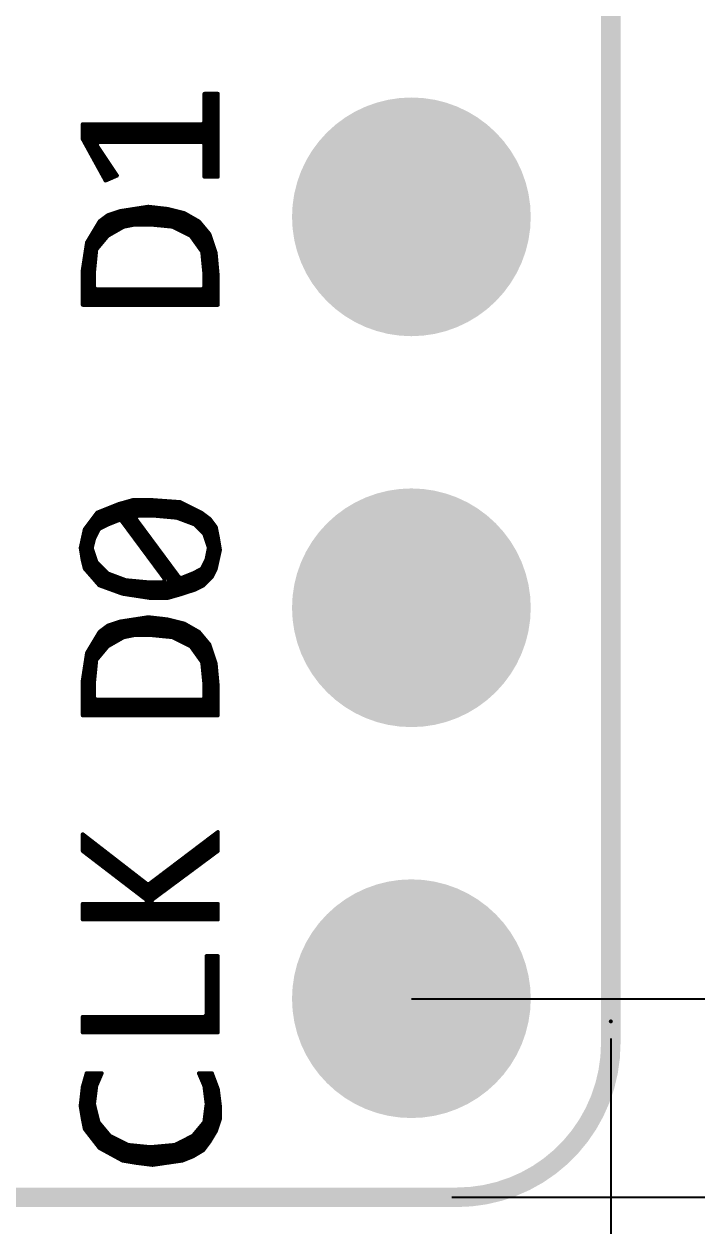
# Model space of a CAD drawing. Extents: x 491.8 to 537.2, y 395.3 to 465.5.
# Drawn here: x 524.13 to 528.5, y 399.81 to 407.62 of the extents above; entities that cross this region are included whole.
import ezdxf

# ---------------------------------------------------------------- set-up
doc = ezdxf.new("R2010")
doc.units = 0
doc.header["$MEASUREMENT"] = 0
doc.layers.get('0').update_dxf_attribs({"linetype": 'CONTINUOUS'})
doc.layers.get('Defpoints').update_dxf_attribs({"linetype": 'CONTINUOUS'})
doc.layers.add('SILKSCREENTOP_P', color=251, linetype='CONTINUOUS')
doc.styles.get("Standard").update_dxf_attribs({"font": 'arial.ttf'})
doc.dimstyles.get("Standard").update_dxf_attribs({"dimtxt": 1.5, "dimasz": 1.5, "dimexe": 0.18, "dimexo": 0, "dimgap": 0.5, "dimtad": 0, "dimtih": 1, "dimtoh": 1, "dimzin": 0, "dimdsep": 46, "dimtxsty": 'Standard', "dimcen": 0.09, "dimadec": 0, "dimazin": 0, "dimtfac": 1, "dimtofl": 0, "dimtmove": 2, "dimatfit": 3, "dimfxl": 1, "dimtolj": 1, "dimtzin": 0, "dimarcsym": 0})

# ---------------------------------------------------------------- blocks, each defined once
blk = doc.blocks.new('ROUND_1')
at = {"const_width": 0.0127}
blk.add_lwpolyline([(-0.00635, 0, 1), (0.00635, 0, 1)], format="xyb", close=True, dxfattribs=at)
blk = doc.blocks.new('ROUND_370')
at = {"const_width": 0.77546}
blk.add_lwpolyline([(-0.38773, 0, 1), (0.38773, 0, 1)], format="xyb", close=True, dxfattribs=at)
blk = doc.blocks.new('ROUND_17')
at = {"const_width": 0.0635}
blk.add_lwpolyline([(-0.03175, 0, 1), (0.03175, 0, 1)], format="xyb", close=True, dxfattribs=at)
blk = doc.blocks.new('*D54')
at = {"color": 0, "linetype": 'Continuous', "lineweight": -2}
for p, q in [((500, 401.0317), (500, 396.1496)), ((527.94, 401.0317), (527.94, 396.1496)), ((501.5, 396.3296), (510.9294, 396.3296)), ((526.44, 396.3296), (517.0106, 396.3296))]:
    blk.add_line(p, q, dxfattribs=at)
at = {"color": 0, "linetype": 'Continuous'}
for points in [[(501.5, 396.5796), (501.5, 396.0796), (500, 396.3296)], [(526.44, 396.5796), (526.44, 396.0796), (527.94, 396.3296)]]:
    blk.add_solid(points, dxfattribs=at)
at = {"layer": 'Defpoints', "color": 0, "linetype": 'Continuous'}
for p in [(500, 401.0317), (527.94, 401.0317), (527.94, 396.3296)]:
    blk.add_point(p, dxfattribs=at)
at = {"color": 0, "linetype": 'Continuous', "insert": (513.97, 396.3296), "char_height": 1.5, "attachment_point": 5}
blk.add_mtext('\\A1;27.94', dxfattribs=at)
blk = doc.blocks.new('*D55')
at = {"color": 0, "linetype": 'Continuous', "lineweight": -2}
for p, q in [((531.7622, 402.7903), (531.7622, 404.2903)), ((526.6446, 401.2903), (531.9422, 401.2903)), ((526.9083, 400), (531.9422, 400)), ((531.7622, 398.5), (531.7622, 397))]:
    blk.add_line(p, q, dxfattribs=at)
at = {"color": 0, "linetype": 'Continuous'}
for points in [[(531.5122, 402.7903), (532.0122, 402.7903), (531.7622, 401.2903)], [(531.5122, 398.5), (532.0122, 398.5), (531.7622, 400)]]:
    blk.add_solid(points, dxfattribs=at)
at = {"layer": 'Defpoints', "color": 0, "linetype": 'Continuous'}
for p in [(526.6446, 401.2903), (531.7622, 401.2903), (526.9083, 400)]:
    blk.add_point(p, dxfattribs=at)
at = {"color": 0, "linetype": 'Continuous', "insert": (535.2556, 400.6451), "char_height": 1.5, "attachment_point": 5}
blk.add_mtext('\\A1;1.29', dxfattribs=at)

msp = doc.modelspace()

# ---------------------------------------------------------------- linework, layer by layer
for points, const_width in [([(527.940016, 447.259964), (527.940016, 400.99996)], 0.127), ([(527.940016, 401.142962), (527.940778, 401.142962)], 0.0254), ([(526.940018, 399.999962), (501.000014, 399.999962)], 0.127)]:
    msp.add_lwpolyline(points, dxfattribs=dict(const_width=const_width))
at = {"const_width": 0.127}
msp.add_lwpolyline([(526.940018, 399.999962, 0.4142136), (527.940016, 400.99996)], format="xyb", dxfattribs=at)
at = {"layer": 'SILKSCREENTOP_P', "const_width": 0.0254}
for points in [[(525.387316, 407.169874), (525.299686, 407.169874)], [(525.299686, 407.169874), (525.299686, 406.984962)], [(525.3228, 406.630886), (525.3228, 407.169874)], [(525.3482, 406.630886), (525.3482, 407.169874)], [(525.3736, 406.630886), (525.3736, 407.169874)], [(525.387316, 406.630886), (525.387316, 407.169874)], [(525.286986, 406.972262), (524.509492, 406.972262)], [(524.509492, 406.972262), (524.509492, 406.875488)], [(524.51, 406.874726), (524.51, 406.972262)], [(524.5354, 406.828498), (524.5354, 406.972262)], [(524.5608, 406.78227), (524.5608, 406.972262)], [(524.5862, 406.736042), (524.5862, 406.972262)], [(524.6116, 406.856692), (524.6116, 406.972262)], [(524.637, 406.856692), (524.637, 406.972262)], [(524.6624, 406.856692), (524.6624, 406.972262)], [(524.6878, 406.856692), (524.6878, 406.972262)], [(524.7132, 406.856692), (524.7132, 406.972262)], [(524.7386, 406.856692), (524.7386, 406.972262)], [(524.764, 406.856692), (524.764, 406.972262)], [(524.7894, 406.856692), (524.7894, 406.972262)], [(524.8148, 406.856692), (524.8148, 406.972262)], [(524.8402, 406.856692), (524.8402, 406.972262)], [(524.8656, 406.856692), (524.8656, 406.972262)], [(524.891, 406.856692), (524.891, 406.972262)], [(524.9164, 406.856692), (524.9164, 406.972262)], [(524.9418, 406.856692), (524.9418, 406.972262)], [(524.9672, 406.856692), (524.9672, 406.972262)], [(524.9926, 406.856692), (524.9926, 406.972262)], [(525.018, 406.856692), (525.018, 406.972262)], [(525.0434, 406.856692), (525.0434, 406.972262)], [(525.0688, 406.856692), (525.0688, 406.972262)], [(525.0942, 406.856692), (525.0942, 406.972262)], [(525.1196, 406.856692), (525.1196, 406.972262)], [(525.145, 406.856692), (525.145, 406.972262)], [(525.1704, 406.856692), (525.1704, 406.972262)], [(525.1958, 406.856692), (525.1958, 406.972262)], [(525.2212, 406.856692), (525.2212, 406.972262)], [(525.2466, 406.856692), (525.2466, 406.972262)], [(525.272, 406.856692), (525.272, 406.972262)], [(525.299686, 406.984962), (525.286986, 406.972262)], [(525.2974, 406.851358), (525.2974, 406.977596)], [(524.509492, 406.875488), (524.657574, 406.605994)], [(524.599154, 406.83688), (524.609822, 406.856692)], [(524.609822, 406.856692), (525.286986, 406.856692)], [(525.286986, 406.856692), (525.299686, 406.843992)], [(524.731742, 406.637998), (524.599154, 406.83688)], [(524.6116, 406.689814), (524.6116, 406.818338)], [(524.637, 406.64384), (524.637, 406.780238)], [(525.299686, 406.843992), (525.299686, 406.630886)], [(524.6624, 406.608026), (524.6624, 406.742138)], [(524.6878, 406.618948), (524.6878, 406.704038)], [(524.657574, 406.605994), (524.731742, 406.637998)], [(524.7132, 406.62987), (524.7132, 406.665938)], [(525.299686, 406.630886), (525.387316, 406.630886)], [(524.75384, 406.408128), (524.672306, 406.38095)], [(524.6878, 406.255982), (524.6878, 406.38603)], [(524.7132, 406.27046), (524.7132, 406.394666)], [(524.7386, 406.284938), (524.7386, 406.403048)], [(524.934688, 406.436068), (524.75384, 406.408128)], [(524.764, 406.29967), (524.764, 406.409652)], [(524.7894, 406.30856), (524.7894, 406.413716)], [(524.8148, 406.31364), (524.8148, 406.417526)], [(524.8402, 406.31872), (524.8402, 406.421336)], [(524.8656, 406.320244), (524.8656, 406.4254)], [(524.891, 406.320244), (524.891, 406.42921)], [(524.9164, 406.320244), (524.9164, 406.433274)], [(525.059148, 406.422098), (524.934688, 406.436068)], [(524.9418, 406.320244), (524.9418, 406.435052)], [(524.9672, 406.318466), (524.9672, 406.432258)], [(524.9926, 406.315926), (524.9926, 406.429464)], [(525.018, 406.313386), (525.018, 406.42667)], [(525.0434, 406.310846), (525.0434, 406.423876)], [(525.169384, 406.394666), (525.059148, 406.422098)], [(525.0688, 406.308306), (525.0688, 406.419812)], [(525.0942, 406.305258), (525.0942, 406.413462)], [(525.1196, 406.292812), (525.1196, 406.407112)], [(525.145, 406.280112), (525.145, 406.400762)], [(525.264634, 406.340056), (525.169384, 406.394666)], [(525.1704, 406.267412), (525.1704, 406.393904)], [(524.619474, 406.341326), (524.537178, 406.20442)], [(524.6116, 406.174448), (524.6116, 406.328372)], [(524.672306, 406.38095), (524.619474, 406.341326)], [(524.637, 406.204928), (524.637, 406.354534)], [(524.6624, 406.235408), (524.6624, 406.373584)], [(524.7767, 406.30602), (524.847058, 406.320244)], [(524.847058, 406.320244), (524.849598, 406.320244)], [(524.849598, 406.320244), (524.948404, 406.320244)], [(524.948404, 406.320244), (524.949674, 406.320244)], [(524.949674, 406.320244), (525.090898, 406.306274)], [(525.1958, 406.254712), (525.1958, 406.379426)], [(525.2212, 406.232614), (525.2212, 406.364948)], [(525.2466, 406.197054), (525.2466, 406.35047)], [(525.332198, 406.25903), (525.264634, 406.340056)], [(525.272, 406.161494), (525.272, 406.33142)], [(524.5608, 405.798274), (524.5608, 406.24379)], [(524.5862, 406.0444), (524.5862, 406.285954)], [(524.599916, 406.160478), (524.670528, 406.245314)], [(524.670528, 406.245314), (524.674084, 406.248108)], [(524.674084, 406.248108), (524.77289, 406.304496)], [(524.77289, 406.304496), (524.7767, 406.30602)], [(525.090898, 406.306274), (525.095216, 406.305004)], [(525.095216, 406.305004), (525.208246, 406.248362)], [(525.208246, 406.248362), (525.212818, 406.244552)], [(525.212818, 406.244552), (525.28343, 406.145746)], [(525.2974, 406.022048), (525.2974, 406.30094)], [(525.3228, 405.798274), (525.3228, 406.27046)], [(525.373346, 406.13584), (525.332198, 406.25903)], [(524.537178, 406.20442), (524.509492, 406.024588)], [(524.5354, 405.798274), (524.5354, 406.192228)], [(524.583152, 406.01265), (524.597122, 406.15362)], [(524.597122, 406.15362), (524.599916, 406.160478)], [(525.3482, 405.798274), (525.3482, 406.211278)], [(525.28343, 406.145746), (525.285716, 406.13965)], [(525.285716, 406.13965), (525.299686, 405.998426)], [(525.387316, 405.982424), (525.373346, 406.13584)], [(525.3736, 405.798274), (525.3736, 406.1333)], [(524.509492, 406.024588), (524.509492, 405.798274)], [(524.51, 405.798274), (524.51, 406.027128)], [(524.582898, 406.01138), (524.583152, 406.01265)], [(524.582898, 405.912574), (524.582898, 406.01138)], [(525.299686, 405.998426), (525.299686, 405.997156)], [(525.299686, 405.997156), (525.299686, 405.912574)], [(525.387316, 405.798274), (525.387316, 405.982424)], [(524.595598, 405.899874), (524.582898, 405.912574)], [(524.5862, 405.798274), (524.5862, 405.904192)], [(525.286986, 405.899874), (524.595598, 405.899874)], [(524.6116, 405.798274), (524.6116, 405.899874)], [(524.637, 405.798274), (524.637, 405.899874)], [(524.6624, 405.798274), (524.6624, 405.899874)], [(524.6878, 405.798274), (524.6878, 405.899874)], [(524.7132, 405.798274), (524.7132, 405.899874)], [(524.7386, 405.798274), (524.7386, 405.899874)], [(524.764, 405.798274), (524.764, 405.899874)], [(524.7894, 405.798274), (524.7894, 405.899874)], [(524.8148, 405.798274), (524.8148, 405.899874)], [(524.8402, 405.798274), (524.8402, 405.899874)], [(524.8656, 405.798274), (524.8656, 405.899874)], [(524.891, 405.798274), (524.891, 405.899874)], [(524.9164, 405.798274), (524.9164, 405.899874)], [(524.9418, 405.798274), (524.9418, 405.899874)], [(524.9672, 405.798274), (524.9672, 405.899874)], [(524.9926, 405.798274), (524.9926, 405.899874)], [(525.018, 405.798274), (525.018, 405.899874)], [(525.0434, 405.798274), (525.0434, 405.899874)], [(525.0688, 405.798274), (525.0688, 405.899874)], [(525.0942, 405.798274), (525.0942, 405.899874)], [(525.1196, 405.798274), (525.1196, 405.899874)], [(525.145, 405.798274), (525.145, 405.899874)], [(525.1704, 405.798274), (525.1704, 405.899874)], [(525.1958, 405.798274), (525.1958, 405.899874)], [(525.2212, 405.798274), (525.2212, 405.899874)], [(525.2466, 405.798274), (525.2466, 405.899874)], [(525.272, 405.798274), (525.272, 405.899874)], [(525.299686, 405.912574), (525.286986, 405.899874)], [(525.2974, 405.798274), (525.2974, 405.905208)], [(524.509492, 405.798274), (525.387316, 405.798274)], [(524.837406, 404.531068), (524.740886, 404.503636)], [(524.7894, 404.35784), (524.7894, 404.517352)], [(524.8148, 404.32355), (524.8148, 404.524718)], [(524.947896, 404.531068), (524.837406, 404.531068)], [(524.8402, 404.28926), (524.8402, 404.531068)], [(524.8656, 404.429468), (524.8656, 404.531068)], [(524.891, 404.429468), (524.891, 404.531068)], [(524.9164, 404.429468), (524.9164, 404.531068)], [(524.9418, 404.429468), (524.9418, 404.531068)], [(525.14246, 404.517098), (524.947896, 404.531068)], [(524.9672, 404.429214), (524.9672, 404.529798)], [(524.9926, 404.426674), (524.9926, 404.527766)], [(525.018, 404.424388), (525.018, 404.525988)], [(525.0434, 404.422102), (525.0434, 404.52421)], [(525.0688, 404.419816), (525.0688, 404.522432)], [(525.0942, 404.41753), (525.0942, 404.520654)], [(525.1196, 404.415244), (525.1196, 404.518876)], [(525.280382, 404.448264), (525.14246, 404.517098)], [(525.145, 404.4061), (525.145, 404.516082)], [(524.603726, 404.448518), (524.5227, 404.340822)], [(524.740886, 404.503636), (524.603726, 404.448518)], [(524.6116, 404.335996), (524.6116, 404.45182)], [(524.637, 404.35276), (524.637, 404.46198)], [(524.6624, 404.36546), (524.6624, 404.47214)], [(524.6878, 404.37689), (524.6878, 404.4823)], [(524.7132, 404.38705), (524.7132, 404.49246)], [(524.7386, 404.39721), (524.7386, 404.50262)], [(524.764, 404.39213), (524.764, 404.51024)], [(525.1704, 404.396448), (525.1704, 404.503382)], [(525.1958, 404.38705), (525.1958, 404.490682)], [(525.2212, 404.377398), (525.2212, 404.477982)], [(525.2466, 404.362412), (525.2466, 404.465282)], [(525.272, 404.337012), (525.272, 404.452582)], [(525.334484, 404.407624), (525.280382, 404.448264)], [(525.2974, 404.311358), (525.2974, 404.435564)], [(524.5354, 404.06955), (524.5354, 404.357586)], [(524.5608, 404.040594), (524.5608, 404.391368)], [(524.5862, 404.285196), (524.5862, 404.425404)], [(524.618204, 404.343362), (524.674592, 404.37181)], [(524.674592, 404.37181), (524.675608, 404.372064)], [(524.675608, 404.372064), (524.74622, 404.400258)], [(524.74622, 404.400258), (524.761206, 404.396194)], [(524.761206, 404.396194), (525.0434, 404.015194)], [(524.853662, 404.409148), (524.863822, 404.429468)], [(525.135856, 404.028148), (524.853662, 404.409148)], [(524.863822, 404.429468), (524.962628, 404.429468)], [(524.8656, 404.25497), (524.8656, 404.392892)], [(524.891, 404.22068), (524.891, 404.358602)], [(524.962628, 404.429468), (524.963644, 404.429468)], [(524.963644, 404.429468), (525.118838, 404.415244)], [(525.118838, 404.415244), (525.12214, 404.414482)], [(525.12214, 404.414482), (525.23517, 404.372318)], [(525.23517, 404.372318), (525.239742, 404.36927)], [(525.239742, 404.36927), (525.29613, 404.312882)], [(525.3228, 404.236936), (525.3228, 404.416514)], [(525.374108, 404.355046), (525.334484, 404.407624)], [(525.3482, 404.031196), (525.3482, 404.389336)], [(525.3736, 404.081996), (525.3736, 404.355554)], [(525.38757, 404.287482), (525.374108, 404.355046)], [(524.5227, 404.340822), (524.495776, 404.218902)], [(524.51, 404.134574), (524.51, 404.283164)], [(524.569182, 404.222204), (524.583406, 404.278846)], [(524.583406, 404.278846), (524.584422, 404.281386)], [(524.584422, 404.281386), (524.612616, 404.337774)], [(524.612616, 404.337774), (524.618204, 404.343362)], [(524.9164, 404.18639), (524.9164, 404.324312)], [(524.9418, 404.1521), (524.9418, 404.290022)], [(525.29613, 404.312882), (525.299178, 404.307802)], [(525.299178, 404.307802), (525.327372, 404.22322)], [(525.401286, 404.20544), (525.38757, 404.287482)], [(524.495776, 404.218902), (524.509238, 404.137114)], [(524.569436, 404.215092), (524.569182, 404.222204)], [(524.59763, 404.13051), (524.569436, 404.215092)], [(524.9672, 404.11781), (524.9672, 404.255732)], [(524.9926, 404.08352), (524.9926, 404.221442)], [(525.32788, 404.216616), (525.313656, 404.146258)], [(525.327372, 404.22322), (525.32788, 404.216616)], [(525.373854, 404.082504), (525.401286, 404.20544)], [(525.399, 404.195534), (525.399, 404.218648)], [(524.509238, 404.137114), (524.5227, 404.084282)], [(524.5862, 404.011384), (524.5862, 404.165054)], [(524.600678, 404.125684), (524.59763, 404.13051)], [(524.67129, 404.055072), (524.600678, 404.125684)], [(525.018, 404.04923), (525.018, 404.187152)], [(525.0434, 404.01494), (525.0434, 404.152862)], [(525.31264, 404.142956), (525.284446, 404.086568)], [(525.313656, 404.146258), (525.31264, 404.142956)], [(525.3228, 404.00478), (525.3228, 404.191724)], [(524.5227, 404.084282), (524.617188, 403.976078)], [(524.6116, 403.982428), (524.6116, 404.114762)], [(524.637, 403.968712), (524.637, 404.089362)], [(524.6624, 403.959568), (524.6624, 404.063962)], [(524.675862, 404.052024), (524.67129, 404.055072)], [(524.788638, 404.00986), (524.675862, 404.052024)], [(524.6878, 403.950424), (524.6878, 404.047706)], [(525.0688, 403.895814), (525.0688, 404.118572)], [(525.0942, 403.90318), (525.0942, 404.084282)], [(525.1196, 403.910292), (525.1196, 404.049992)], [(525.2212, 404.052278), (525.150842, 404.024084)], [(525.1958, 403.934168), (525.1958, 404.042118)], [(525.222216, 404.052532), (525.2212, 404.052278)], [(525.2212, 403.94255), (525.2212, 404.052278)], [(525.278604, 404.08098), (525.222216, 404.052532)], [(525.2466, 403.952202), (525.2466, 404.064724)], [(525.272, 403.964902), (525.272, 404.077424)], [(525.284446, 404.086568), (525.278604, 404.08098)], [(525.2974, 403.97938), (525.2974, 404.11273)], [(525.347184, 404.029164), (525.373854, 404.082504)], [(524.617188, 403.976078), (524.768064, 403.921214)], [(524.7132, 403.941026), (524.7132, 404.038054)], [(524.7386, 403.931882), (524.7386, 404.028656)], [(524.764, 403.922738), (524.764, 404.019004)], [(524.792194, 404.009098), (524.788638, 404.00986)], [(524.7894, 403.917912), (524.7894, 404.009606)], [(524.947388, 403.994874), (524.792194, 404.009098)], [(524.8148, 403.913848), (524.8148, 404.007066)], [(524.8402, 403.910038), (524.8402, 404.004526)], [(524.8656, 403.906228), (524.8656, 404.00224)], [(524.891, 403.902164), (524.891, 403.999954)], [(524.9164, 403.898354), (524.9164, 403.997668)], [(524.9418, 403.894544), (524.9418, 403.995382)], [(524.948404, 403.994874), (524.947388, 403.994874)], [(525.032986, 403.994874), (524.948404, 403.994874)], [(524.9672, 403.893274), (524.9672, 403.994874)], [(524.9926, 403.893274), (524.9926, 403.994874)], [(525.018, 403.893274), (525.018, 403.994874)], [(525.0434, 404.015194), (525.032986, 403.994874)], [(525.0434, 403.893274), (525.0434, 404.000208)], [(525.150842, 404.024084), (525.135856, 404.028148)], [(525.145, 403.917658), (525.145, 404.023068)], [(525.1704, 403.925532), (525.1704, 404.031958)], [(525.239996, 403.948646), (525.29359, 403.97557)], [(525.29359, 403.97557), (525.347184, 404.029164)], [(524.768064, 403.921214), (524.94942, 403.893274)], [(524.94942, 403.893274), (525.059656, 403.893274)], [(525.059656, 403.893274), (525.15643, 403.92096)], [(525.15643, 403.92096), (525.239996, 403.948646)], [(524.75384, 403.741128), (524.672306, 403.71395)], [(524.7386, 403.617938), (524.7386, 403.736048)], [(524.934688, 403.769068), (524.75384, 403.741128)], [(524.764, 403.63267), (524.764, 403.742652)], [(524.7894, 403.64156), (524.7894, 403.746716)], [(524.8148, 403.64664), (524.8148, 403.750526)], [(524.8402, 403.65172), (524.8402, 403.754336)], [(524.8656, 403.653244), (524.8656, 403.7584)], [(524.891, 403.653244), (524.891, 403.76221)], [(524.9164, 403.653244), (524.9164, 403.766274)], [(525.059148, 403.755098), (524.934688, 403.769068)], [(524.9418, 403.653244), (524.9418, 403.768052)], [(524.9672, 403.651466), (524.9672, 403.765258)], [(524.9926, 403.648926), (524.9926, 403.762464)], [(525.018, 403.646386), (525.018, 403.75967)], [(525.0434, 403.643846), (525.0434, 403.756876)], [(525.169384, 403.727666), (525.059148, 403.755098)], [(525.0688, 403.641306), (525.0688, 403.752812)], [(525.0942, 403.638258), (525.0942, 403.746462)], [(525.1196, 403.625812), (525.1196, 403.740112)], [(525.145, 403.613112), (525.145, 403.733762)], [(524.619474, 403.674326), (524.537178, 403.53742)], [(524.6116, 403.507448), (524.6116, 403.661372)], [(524.672306, 403.71395), (524.619474, 403.674326)], [(524.637, 403.537928), (524.637, 403.687534)], [(524.6624, 403.568408), (524.6624, 403.706584)], [(524.6878, 403.588982), (524.6878, 403.71903)], [(524.7132, 403.60346), (524.7132, 403.727666)], [(524.7767, 403.63902), (524.847058, 403.653244)], [(524.847058, 403.653244), (524.849598, 403.653244)], [(524.849598, 403.653244), (524.948404, 403.653244)], [(524.948404, 403.653244), (524.949674, 403.653244)], [(524.949674, 403.653244), (525.090898, 403.639274)], [(525.264634, 403.673056), (525.169384, 403.727666)], [(525.1704, 403.600412), (525.1704, 403.726904)], [(525.1958, 403.587712), (525.1958, 403.712426)], [(525.2212, 403.565614), (525.2212, 403.697948)], [(525.2466, 403.530054), (525.2466, 403.68347)], [(525.332198, 403.59203), (525.264634, 403.673056)], [(525.272, 403.494494), (525.272, 403.66442)], [(524.5608, 403.131274), (524.5608, 403.57679)], [(524.5862, 403.3774), (524.5862, 403.618954)], [(524.599916, 403.493478), (524.670528, 403.578314)], [(524.670528, 403.578314), (524.674084, 403.581108)], [(524.674084, 403.581108), (524.77289, 403.637496)], [(524.77289, 403.637496), (524.7767, 403.63902)], [(525.090898, 403.639274), (525.095216, 403.638004)], [(525.095216, 403.638004), (525.208246, 403.581362)], [(525.208246, 403.581362), (525.212818, 403.577552)], [(525.212818, 403.577552), (525.28343, 403.478746)], [(525.2974, 403.355048), (525.2974, 403.63394)], [(525.3228, 403.131274), (525.3228, 403.60346)], [(525.373346, 403.46884), (525.332198, 403.59203)], [(524.537178, 403.53742), (524.509492, 403.357588)], [(524.5354, 403.131274), (524.5354, 403.525228)], [(525.3482, 403.131274), (525.3482, 403.544278)], [(524.583152, 403.34565), (524.597122, 403.48662)], [(524.597122, 403.48662), (524.599916, 403.493478)], [(525.28343, 403.478746), (525.285716, 403.47265)], [(525.285716, 403.47265), (525.299686, 403.331426)], [(525.387316, 403.315424), (525.373346, 403.46884)], [(525.3736, 403.131274), (525.3736, 403.4663)], [(524.509492, 403.357588), (524.509492, 403.131274)], [(524.51, 403.131274), (524.51, 403.360128)], [(524.582898, 403.34438), (524.583152, 403.34565)], [(524.582898, 403.245574), (524.582898, 403.34438)], [(525.299686, 403.331426), (525.299686, 403.330156)], [(525.299686, 403.330156), (525.299686, 403.245574)], [(525.387316, 403.131274), (525.387316, 403.315424)], [(524.595598, 403.232874), (524.582898, 403.245574)], [(524.5862, 403.131274), (524.5862, 403.237192)], [(525.286986, 403.232874), (524.595598, 403.232874)], [(524.6116, 403.131274), (524.6116, 403.232874)], [(524.637, 403.131274), (524.637, 403.232874)], [(524.6624, 403.131274), (524.6624, 403.232874)], [(524.6878, 403.131274), (524.6878, 403.232874)], [(524.7132, 403.131274), (524.7132, 403.232874)], [(524.7386, 403.131274), (524.7386, 403.232874)], [(524.764, 403.131274), (524.764, 403.232874)], [(524.7894, 403.131274), (524.7894, 403.232874)], [(524.8148, 403.131274), (524.8148, 403.232874)], [(524.8402, 403.131274), (524.8402, 403.232874)], [(524.8656, 403.131274), (524.8656, 403.232874)], [(524.891, 403.131274), (524.891, 403.232874)], [(524.9164, 403.131274), (524.9164, 403.232874)], [(524.9418, 403.131274), (524.9418, 403.232874)], [(524.9672, 403.131274), (524.9672, 403.232874)], [(524.9926, 403.131274), (524.9926, 403.232874)], [(525.018, 403.131274), (525.018, 403.232874)], [(525.0434, 403.131274), (525.0434, 403.232874)], [(525.0688, 403.131274), (525.0688, 403.232874)], [(525.0942, 403.131274), (525.0942, 403.232874)], [(525.1196, 403.131274), (525.1196, 403.232874)], [(525.145, 403.131274), (525.145, 403.232874)], [(525.1704, 403.131274), (525.1704, 403.232874)], [(525.1958, 403.131274), (525.1958, 403.232874)], [(525.2212, 403.131274), (525.2212, 403.232874)], [(525.2466, 403.131274), (525.2466, 403.232874)], [(525.272, 403.131274), (525.272, 403.232874)], [(525.299686, 403.245574), (525.286986, 403.232874)], [(525.2974, 403.131274), (525.2974, 403.238208)], [(524.509492, 403.131274), (525.387316, 403.131274)], [(524.92656, 402.036026), (524.509492, 402.35886)], [(524.509492, 402.35886), (524.509492, 402.249894)], [(524.51, 402.24964), (524.51, 402.358606)], [(524.5354, 402.230082), (524.5354, 402.338794)], [(525.387316, 402.373338), (524.942054, 402.036026)], [(525.3228, 402.202142), (525.3228, 402.32457)], [(525.3482, 402.220938), (525.3482, 402.34362)], [(525.3736, 402.239988), (525.3736, 402.362924)], [(525.387316, 402.250148), (525.387316, 402.373338)], [(524.509492, 402.249894), (524.92783, 401.929092)], [(524.5608, 402.210778), (524.5608, 402.319236)], [(524.5862, 402.19122), (524.5862, 402.299678)], [(524.6116, 402.171662), (524.6116, 402.279866)], [(524.637, 402.152358), (524.637, 402.260308)], [(524.955008, 401.929346), (525.387316, 402.250148)], [(525.2212, 402.126704), (525.2212, 402.247608)], [(525.2466, 402.145754), (525.2466, 402.266658)], [(525.272, 402.16455), (525.272, 402.285962)], [(525.2974, 402.183346), (525.2974, 402.305266)], [(524.6624, 402.1328), (524.6624, 402.240496)], [(524.6878, 402.113242), (524.6878, 402.220938)], [(524.7132, 402.093938), (524.7132, 402.201126)], [(524.7386, 402.07438), (524.7386, 402.181568)], [(525.1196, 402.05152), (525.1196, 402.170646)], [(525.145, 402.070316), (525.145, 402.189696)], [(525.1704, 402.089112), (525.1704, 402.209)], [(525.1958, 402.107908), (525.1958, 402.228304)], [(524.764, 402.054822), (524.764, 402.16201)], [(524.7894, 402.035518), (524.7894, 402.142198)], [(524.8148, 402.01596), (524.8148, 402.12264)], [(524.8402, 401.996402), (524.8402, 402.102828)], [(525.018, 401.976082), (525.018, 402.093684)], [(525.0434, 401.994878), (525.0434, 402.112734)], [(525.0688, 402.013674), (525.0688, 402.132038)], [(525.0942, 402.03247), (525.0942, 402.151342)], [(524.8656, 401.977098), (524.8656, 402.08327)], [(524.891, 401.95754), (524.891, 402.063712)], [(524.9164, 401.937982), (524.9164, 402.0439)], [(524.942054, 402.036026), (524.92656, 402.036026)], [(524.9418, 401.804886), (524.9418, 402.035772)], [(524.9672, 401.93849), (524.9672, 402.055076)], [(524.9926, 401.957286), (524.9926, 402.07438)], [(524.92021, 401.906486), (524.509492, 401.906486)], [(524.509492, 401.906486), (524.509492, 401.804886)], [(524.51, 401.804886), (524.51, 401.906486)], [(524.5354, 401.804886), (524.5354, 401.906486)], [(524.5608, 401.804886), (524.5608, 401.906486)], [(524.5862, 401.804886), (524.5862, 401.906486)], [(524.6116, 401.804886), (524.6116, 401.906486)], [(524.637, 401.804886), (524.637, 401.906486)], [(524.6624, 401.804886), (524.6624, 401.906486)], [(524.6878, 401.804886), (524.6878, 401.906486)], [(524.7132, 401.804886), (524.7132, 401.906486)], [(524.7386, 401.804886), (524.7386, 401.906486)], [(524.764, 401.804886), (524.764, 401.906486)], [(524.7894, 401.804886), (524.7894, 401.906486)], [(524.8148, 401.804886), (524.8148, 401.906486)], [(524.8402, 401.804886), (524.8402, 401.906486)], [(524.8656, 401.804886), (524.8656, 401.906486)], [(524.891, 401.804886), (524.891, 401.906486)], [(524.9164, 401.804886), (524.9164, 401.906486)], [(524.92783, 401.929092), (524.92021, 401.906486)], [(524.962628, 401.906486), (524.955008, 401.929346)], [(525.387316, 401.906486), (524.962628, 401.906486)], [(524.9672, 401.804886), (524.9672, 401.906486)], [(524.9926, 401.804886), (524.9926, 401.906486)], [(525.018, 401.804886), (525.018, 401.906486)], [(525.0434, 401.804886), (525.0434, 401.906486)], [(525.0688, 401.804886), (525.0688, 401.906486)], [(525.0942, 401.804886), (525.0942, 401.906486)], [(525.1196, 401.804886), (525.1196, 401.906486)], [(525.145, 401.804886), (525.145, 401.906486)], [(525.1704, 401.804886), (525.1704, 401.906486)], [(525.1958, 401.804886), (525.1958, 401.906486)], [(525.2212, 401.804886), (525.2212, 401.906486)], [(525.2466, 401.804886), (525.2466, 401.906486)], [(525.272, 401.804886), (525.272, 401.906486)], [(525.2974, 401.804886), (525.2974, 401.906486)], [(525.3228, 401.804886), (525.3228, 401.906486)], [(525.3482, 401.804886), (525.3482, 401.906486)], [(525.3736, 401.804886), (525.3736, 401.906486)], [(525.387316, 401.804886), (525.387316, 401.906486)], [(524.509492, 401.804886), (525.387316, 401.804886)], [(525.387316, 401.56765), (525.31391, 401.56765)], [(525.31391, 401.56765), (525.31391, 401.18538)], [(525.3228, 401.07108), (525.3228, 401.56765)], [(525.3482, 401.07108), (525.3482, 401.56765)], [(525.3736, 401.07108), (525.3736, 401.56765)], [(525.387316, 401.07108), (525.387316, 401.56765)], [(525.30121, 401.17268), (524.509492, 401.17268)], [(524.509492, 401.17268), (524.509492, 401.07108)], [(524.51, 401.07108), (524.51, 401.17268)], [(524.5354, 401.07108), (524.5354, 401.17268)], [(524.5608, 401.07108), (524.5608, 401.17268)], [(524.5862, 401.07108), (524.5862, 401.17268)], [(524.6116, 401.07108), (524.6116, 401.17268)], [(524.637, 401.07108), (524.637, 401.17268)], [(524.6624, 401.07108), (524.6624, 401.17268)], [(524.6878, 401.07108), (524.6878, 401.17268)], [(524.7132, 401.07108), (524.7132, 401.17268)], [(524.7386, 401.07108), (524.7386, 401.17268)], [(524.764, 401.07108), (524.764, 401.17268)], [(524.7894, 401.07108), (524.7894, 401.17268)], [(524.8148, 401.07108), (524.8148, 401.17268)], [(524.8402, 401.07108), (524.8402, 401.17268)], [(524.8656, 401.07108), (524.8656, 401.17268)], [(524.891, 401.07108), (524.891, 401.17268)], [(524.9164, 401.07108), (524.9164, 401.17268)], [(524.9418, 401.07108), (524.9418, 401.17268)], [(524.9672, 401.07108), (524.9672, 401.17268)], [(524.9926, 401.07108), (524.9926, 401.17268)], [(525.018, 401.07108), (525.018, 401.17268)], [(525.0434, 401.07108), (525.0434, 401.17268)], [(525.0688, 401.07108), (525.0688, 401.17268)], [(525.0942, 401.07108), (525.0942, 401.17268)], [(525.1196, 401.07108), (525.1196, 401.17268)], [(525.145, 401.07108), (525.145, 401.17268)], [(525.1704, 401.07108), (525.1704, 401.17268)], [(525.1958, 401.07108), (525.1958, 401.17268)], [(525.2212, 401.07108), (525.2212, 401.17268)], [(525.2466, 401.07108), (525.2466, 401.17268)], [(525.272, 401.07108), (525.272, 401.17268)], [(525.2974, 401.07108), (525.2974, 401.17268)], [(525.31391, 401.18538), (525.30121, 401.17268)], [(524.509492, 401.07108), (525.387316, 401.07108)], [(524.534638, 400.80565), (524.509492, 400.717258)], [(524.632936, 400.80565), (524.534638, 400.80565)], [(524.5354, 400.426682), (524.5354, 400.80565)], [(524.5608, 400.39417), (524.5608, 400.80565)], [(524.5862, 400.633438), (524.5862, 400.80565)], [(524.598138, 400.724624), (524.632936, 400.80565)], [(524.6116, 400.75612), (524.6116, 400.80565)], [(525.348962, 400.80565), (525.264126, 400.80565)], [(525.264126, 400.80565), (525.29867, 400.724624)], [(525.272, 400.787108), (525.272, 400.80565)], [(525.2974, 400.727926), (525.2974, 400.80565)], [(525.3228, 400.346164), (525.3228, 400.80565)], [(525.3482, 400.38528), (525.3482, 400.80565)], [(525.38757, 400.702526), (525.348962, 400.80565)], [(524.509492, 400.717258), (524.495522, 400.593052)], [(524.51, 400.5072), (524.51, 400.71929)], [(524.583152, 400.608292), (524.597122, 400.721322)], [(524.597122, 400.721322), (524.598138, 400.724624)], [(525.29867, 400.724624), (525.299686, 400.721322)], [(525.299686, 400.721322), (525.31391, 400.608292)], [(525.3736, 400.427444), (525.3736, 400.739864)], [(525.401286, 400.591782), (525.38757, 400.702526)], [(524.582898, 400.606768), (524.583152, 400.608292)], [(524.583406, 400.60372), (524.582898, 400.606768)], [(525.31391, 400.608292), (525.31391, 400.605244)], [(525.399, 400.502882), (525.399, 400.611086)], [(524.495522, 400.593052), (524.509492, 400.510248)], [(524.6116, 400.49069), (524.583406, 400.60372)], [(524.5862, 400.361404), (524.5862, 400.59229)], [(525.31391, 400.605244), (525.299686, 400.492214)], [(525.401286, 400.509994), (525.401286, 400.591782)], [(524.509492, 400.510248), (524.522954, 400.442938)], [(524.61414, 400.485864), (524.6116, 400.49069)], [(524.6116, 400.328892), (524.6116, 400.49069)], [(524.684752, 400.401028), (524.61414, 400.485864)], [(524.637, 400.310096), (524.637, 400.458432)], [(525.296892, 400.485864), (525.22628, 400.401028)], [(525.272, 400.293586), (525.272, 400.455892)], [(525.299686, 400.492214), (525.296892, 400.485864)], [(525.2974, 400.312382), (525.2974, 400.486372)], [(525.374362, 400.428714), (525.401286, 400.509994)], [(524.522954, 400.442938), (524.618204, 400.320256)], [(524.6624, 400.296126), (524.6624, 400.427952)], [(524.688816, 400.39798), (524.684752, 400.401028)], [(524.6878, 400.28241), (524.6878, 400.398488)], [(524.801592, 400.341338), (524.688816, 400.39798)], [(524.7132, 400.26844), (524.7132, 400.385534)], [(524.7386, 400.254724), (524.7386, 400.372834)], [(525.222216, 400.39798), (525.10944, 400.341338)], [(525.1704, 400.243548), (525.1704, 400.372072)], [(525.1958, 400.253708), (525.1958, 400.384772)], [(525.2212, 400.263868), (525.2212, 400.397472)], [(525.22628, 400.401028), (525.222216, 400.39798)], [(525.2466, 400.278346), (525.2466, 400.425412)], [(525.33296, 400.35988), (525.374362, 400.428714)], [(524.618204, 400.320256), (524.76908, 400.23796)], [(524.764, 400.240754), (524.764, 400.360134)], [(524.7894, 400.234658), (524.7894, 400.347434)], [(524.806164, 400.340068), (524.801592, 400.341338)], [(524.947134, 400.326098), (524.806164, 400.340068)], [(524.8148, 400.23034), (524.8148, 400.339306)], [(524.8402, 400.226022), (524.8402, 400.336766)], [(524.8656, 400.222466), (524.8656, 400.334226)], [(524.891, 400.219418), (524.891, 400.331686)], [(524.9164, 400.216116), (524.9164, 400.329146)], [(524.9418, 400.213068), (524.9418, 400.326606)], [(524.949674, 400.326098), (524.947134, 400.326098)], [(525.104868, 400.340068), (524.949674, 400.326098)], [(524.9672, 400.211036), (524.9672, 400.327622)], [(524.9926, 400.214592), (524.9926, 400.329908)], [(525.018, 400.218402), (525.018, 400.332194)], [(525.0434, 400.221958), (525.0434, 400.33448)], [(525.0688, 400.225514), (525.0688, 400.336766)], [(525.0942, 400.22907), (525.0942, 400.339052)], [(525.10944, 400.341338), (525.104868, 400.340068)], [(525.1196, 400.23288), (525.1196, 400.346672)], [(525.145, 400.236436), (525.145, 400.359372)], [(525.22501, 400.265392), (525.292574, 400.306032)], [(525.292574, 400.306032), (525.33296, 400.35988)], [(524.76908, 400.23796), (524.851376, 400.224244)], [(524.851376, 400.224244), (524.962374, 400.210274)], [(524.962374, 400.210274), (525.156684, 400.238214)], [(525.156684, 400.238214), (525.22501, 400.265392)]]:
    msp.add_lwpolyline(points, dxfattribs=at)

# ---------------------------------------------------------------- block references
for name, p in [('ROUND_370', (526.644616, 406.370282)), ('ROUND_370', (526.644616, 403.830282)), ('ROUND_370', (526.644616, 401.290282)), ('ROUND_1', (527.940016, 401.142962)), ('ROUND_1', (527.940778, 401.142962)), ('ROUND_17', (527.940016, 400.99996)), ('ROUND_17', (527.940016, 400.99996)), ('ROUND_17', (526.940018, 399.999962)), ('ROUND_17', (526.940018, 399.999962))]:
    msp.add_blockref(name, p)
at = {"layer": 'SILKSCREENTOP_P'}
for p in [(525.299686, 407.169874), (525.3228, 407.169874), (525.3482, 407.169874), (525.3736, 407.169874), (525.387316, 407.169874), (525.387316, 407.169874), (524.509492, 406.972262), (524.51, 406.972262), (524.5354, 406.972262), (524.5608, 406.972262), (524.5862, 406.972262), (524.6116, 406.972262), (524.637, 406.972262), (524.6624, 406.972262), (524.6878, 406.972262), (524.7132, 406.972262), (524.7386, 406.972262), (524.764, 406.972262), (524.7894, 406.972262), (524.8148, 406.972262), (524.8402, 406.972262), (524.8656, 406.972262), (524.891, 406.972262), (524.9164, 406.972262), (524.9418, 406.972262), (524.9672, 406.972262), (524.9926, 406.972262), (525.018, 406.972262), (525.0434, 406.972262), (525.0688, 406.972262), (525.0942, 406.972262), (525.1196, 406.972262), (525.145, 406.972262), (525.1704, 406.972262), (525.1958, 406.972262), (525.2212, 406.972262), (525.2466, 406.972262), (525.272, 406.972262), (525.286986, 406.972262), (525.2974, 406.977596), (525.299686, 406.984962), (524.509492, 406.875488), (524.51, 406.874726), (524.609822, 406.856692), (524.6116, 406.856692), (524.637, 406.856692), (524.6624, 406.856692), (524.6878, 406.856692), (524.7132, 406.856692), (524.7386, 406.856692), (524.764, 406.856692), (524.7894, 406.856692), (524.8148, 406.856692), (524.8402, 406.856692), (524.8656, 406.856692), (524.891, 406.856692), (524.9164, 406.856692), (524.9418, 406.856692), (524.9672, 406.856692), (524.9926, 406.856692), (525.018, 406.856692), (525.0434, 406.856692), (525.0688, 406.856692), (525.0942, 406.856692), (525.1196, 406.856692), (525.145, 406.856692), (525.1704, 406.856692), (525.1958, 406.856692), (525.2212, 406.856692), (525.2466, 406.856692), (525.272, 406.856692), (525.286986, 406.856692), (524.5354, 406.828498), (524.5608, 406.78227), (524.599154, 406.83688), (524.6116, 406.818338), (524.637, 406.780238), (525.2974, 406.851358), (525.299686, 406.843992), (524.5862, 406.736042), (524.6624, 406.742138), (524.6878, 406.704038), (524.6116, 406.689814), (524.637, 406.64384), (524.6878, 406.618948), (524.7132, 406.665938), (524.7132, 406.62987), (524.731742, 406.637998), (525.299686, 406.630886), (525.3228, 406.630886), (525.3482, 406.630886), (525.3736, 406.630886), (525.387316, 406.630886), (524.657574, 406.605994), (524.6624, 406.608026), (524.6878, 406.38603), (524.7132, 406.394666), (524.7386, 406.403048), (524.75384, 406.408128), (524.764, 406.409652), (524.7894, 406.413716), (524.8148, 406.417526), (524.8402, 406.421336), (524.8656, 406.4254), (524.891, 406.42921), (524.9164, 406.433274), (524.934688, 406.436068), (524.9418, 406.435052), (524.9672, 406.432258), (524.9926, 406.429464), (525.018, 406.42667), (525.0434, 406.423876), (525.059148, 406.422098), (525.0688, 406.419812), (525.0942, 406.413462), (525.1196, 406.407112), (525.145, 406.400762), (525.169384, 406.394666), (525.1704, 406.393904), (524.6116, 406.328372), (524.619474, 406.341326), (524.637, 406.354534), (524.6624, 406.373584), (524.672306, 406.38095), (524.7894, 406.30856), (524.8148, 406.31364), (524.8402, 406.31872), (524.847058, 406.320244), (524.849598, 406.320244), (524.8656, 406.320244), (524.891, 406.320244), (524.9164, 406.320244), (524.9418, 406.320244), (524.948404, 406.320244), (524.949674, 406.320244), (524.9672, 406.318466), (524.9926, 406.315926), (525.018, 406.313386), (525.0434, 406.310846), (525.0688, 406.308306), (525.1958, 406.379426), (525.2212, 406.364948), (525.2466, 406.35047), (525.264634, 406.340056), (525.272, 406.33142), (524.5608, 406.24379), (524.5862, 406.285954), (524.6624, 406.235408), (524.670528, 406.245314), (524.674084, 406.248108), (524.6878, 406.255982), (524.7132, 406.27046), (524.7386, 406.284938), (524.764, 406.29967), (524.77289, 406.304496), (524.7767, 406.30602), (525.090898, 406.306274), (525.0942, 406.305258), (525.095216, 406.305004), (525.1196, 406.292812), (525.145, 406.280112), (525.1704, 406.267412), (525.1958, 406.254712), (525.208246, 406.248362), (525.212818, 406.244552), (525.2212, 406.232614), (525.2974, 406.30094), (525.3228, 406.27046), (525.332198, 406.25903), (524.5354, 406.192228), (524.537178, 406.20442), (524.597122, 406.15362), (524.599916, 406.160478), (524.6116, 406.174448), (524.637, 406.204928), (525.2466, 406.197054), (525.272, 406.161494), (525.3482, 406.211278), (525.28343, 406.145746), (525.285716, 406.13965), (525.373346, 406.13584), (525.3736, 406.1333), (524.509492, 406.024588), (524.51, 406.027128), (524.582898, 406.01138), (524.583152, 406.01265), (524.5862, 406.0444), (525.2974, 406.022048), (525.299686, 405.998426), (525.299686, 405.997156), (525.299686, 405.997156), (525.387316, 405.982424), (525.387316, 405.982424), (524.582898, 405.912574), (524.5862, 405.904192), (524.595598, 405.899874), (524.6116, 405.899874), (524.637, 405.899874), (524.6624, 405.899874), (524.6878, 405.899874), (524.7132, 405.899874), (524.7386, 405.899874), (524.764, 405.899874), (524.7894, 405.899874), (524.8148, 405.899874), (524.8402, 405.899874), (524.8656, 405.899874), (524.891, 405.899874), (524.9164, 405.899874), (524.9418, 405.899874), (524.9672, 405.899874), (524.9926, 405.899874), (525.018, 405.899874), (525.0434, 405.899874), (525.0688, 405.899874), (525.0942, 405.899874), (525.1196, 405.899874), (525.145, 405.899874), (525.1704, 405.899874), (525.1958, 405.899874), (525.2212, 405.899874), (525.2466, 405.899874), (525.272, 405.899874), (525.286986, 405.899874), (525.2974, 405.905208), (525.299686, 405.912574), (524.509492, 405.798274), (524.51, 405.798274), (524.5354, 405.798274), (524.5608, 405.798274), (524.5862, 405.798274), (524.6116, 405.798274), (524.637, 405.798274), (524.6624, 405.798274), (524.6878, 405.798274), (524.7132, 405.798274), (524.7386, 405.798274), (524.764, 405.798274), (524.7894, 405.798274), (524.8148, 405.798274), (524.8402, 405.798274), (524.8656, 405.798274), (524.891, 405.798274), (524.9164, 405.798274), (524.9418, 405.798274), (524.9672, 405.798274), (524.9926, 405.798274), (525.018, 405.798274), (525.0434, 405.798274), (525.0688, 405.798274), (525.0942, 405.798274), (525.1196, 405.798274), (525.145, 405.798274), (525.1704, 405.798274), (525.1958, 405.798274), (525.2212, 405.798274), (525.2466, 405.798274), (525.272, 405.798274), (525.2974, 405.798274), (525.3228, 405.798274), (525.3482, 405.798274), (525.3736, 405.798274), (525.387316, 405.798274), (524.7894, 404.517352), (524.8148, 404.524718), (524.837406, 404.531068), (524.8402, 404.531068), (524.8656, 404.531068), (524.891, 404.531068), (524.9164, 404.531068), (524.9418, 404.531068), (524.947896, 404.531068), (524.9672, 404.529798), (524.9926, 404.527766), (525.018, 404.525988), (525.0434, 404.52421), (525.0688, 404.522432), (525.0942, 404.520654), (525.1196, 404.518876), (525.14246, 404.517098), (525.145, 404.516082), (524.603726, 404.448518), (524.6116, 404.45182), (524.637, 404.46198), (524.6624, 404.47214), (524.6878, 404.4823), (524.7132, 404.49246), (524.7386, 404.50262), (524.740886, 404.503636), (524.764, 404.51024), (525.1704, 404.503382), (525.1958, 404.490682), (525.2212, 404.477982), (525.2466, 404.465282), (525.272, 404.452582), (525.280382, 404.448264), (525.2974, 404.435564), (524.5354, 404.357586), (524.5608, 404.391368), (524.5862, 404.425404), (524.6624, 404.36546), (524.674592, 404.37181), (524.675608, 404.372064), (524.6878, 404.37689), (524.7132, 404.38705), (524.7386, 404.39721), (524.74622, 404.400258), (524.761206, 404.396194), (524.764, 404.39213), (524.7894, 404.35784), (524.853662, 404.409148), (524.863822, 404.429468), (524.8656, 404.429468), (524.8656, 404.392892), (524.891, 404.429468), (524.891, 404.358602), (524.9164, 404.429468), (524.9418, 404.429468), (524.962628, 404.429468), (524.963644, 404.429468), (524.9672, 404.429214), (524.9926, 404.426674), (525.018, 404.424388), (525.0434, 404.422102), (525.0688, 404.419816), (525.0942, 404.41753), (525.118838, 404.415244), (525.1196, 404.415244), (525.12214, 404.414482), (525.145, 404.4061), (525.1704, 404.396448), (525.1958, 404.38705), (525.2212, 404.377398), (525.23517, 404.372318), (525.239742, 404.36927), (525.2466, 404.362412), (525.3228, 404.416514), (525.334484, 404.407624), (525.3482, 404.389336), (525.3736, 404.355554), (525.374108, 404.355046), (524.51, 404.283164), (524.5227, 404.340822), (524.583406, 404.278846), (524.584422, 404.281386), (524.5862, 404.285196), (524.6116, 404.335996), (524.612616, 404.337774), (524.618204, 404.343362), (524.637, 404.35276), (524.8148, 404.32355), (524.8402, 404.28926), (524.9164, 404.324312), (524.9418, 404.290022), (525.272, 404.337012), (525.29613, 404.312882), (525.2974, 404.311358), (525.299178, 404.307802), (525.38757, 404.287482), (524.495776, 404.218902), (524.569182, 404.222204), (524.569436, 404.215092), (524.8656, 404.25497), (524.891, 404.22068), (524.9672, 404.255732), (524.9926, 404.221442), (525.3228, 404.236936), (525.327372, 404.22322), (525.32788, 404.216616), (525.32788, 404.216616), (525.399, 404.218648), (525.401286, 404.20544), (525.401286, 404.20544), (524.509238, 404.137114), (524.51, 404.134574), (524.5862, 404.165054), (524.59763, 404.13051), (524.600678, 404.125684), (524.9164, 404.18639), (524.9418, 404.1521), (525.018, 404.187152), (525.0434, 404.152862), (525.31264, 404.142956), (525.313656, 404.146258), (525.3228, 404.191724), (525.399, 404.195534), (524.5227, 404.084282), (524.5354, 404.06955), (524.6116, 404.114762), (524.637, 404.089362), (524.6624, 404.063962), (524.67129, 404.055072), (524.675862, 404.052024), (524.6878, 404.047706), (524.9672, 404.11781), (524.9926, 404.08352), (525.018, 404.04923), (525.0688, 404.118572), (525.0942, 404.084282), (525.1196, 404.049992), (525.1958, 404.042118), (525.2212, 404.052278), (525.2212, 404.052278), (525.222216, 404.052532), (525.2466, 404.064724), (525.272, 404.077424), (525.278604, 404.08098), (525.284446, 404.086568), (525.2974, 404.11273), (525.3736, 404.081996), (525.373854, 404.082504), (524.5608, 404.040594), (524.5862, 404.011384), (524.6116, 403.982428), (524.617188, 403.976078), (524.637, 403.968712), (524.7132, 404.038054), (524.7386, 404.028656), (524.764, 404.019004), (524.788638, 404.00986), (524.7894, 404.009606), (524.792194, 404.009098), (524.8148, 404.007066), (524.8402, 404.004526), (524.8656, 404.00224), (524.891, 403.999954), (524.9164, 403.997668), (524.9418, 403.995382), (524.947388, 403.994874), (524.948404, 403.994874), (524.9672, 403.994874), (524.9926, 403.994874), (525.018, 403.994874), (525.032986, 403.994874), (525.032986, 403.994874), (525.0434, 404.015194), (525.0434, 404.01494), (525.0434, 404.000208), (525.135856, 404.028148), (525.145, 404.023068), (525.150842, 404.024084), (525.1704, 404.031958), (525.272, 403.964902), (525.29359, 403.97557), (525.2974, 403.97938), (525.3228, 404.00478), (525.347184, 404.029164), (525.3482, 404.031196), (524.6624, 403.959568), (524.6878, 403.950424), (524.7132, 403.941026), (524.7386, 403.931882), (524.764, 403.922738), (524.768064, 403.921214), (524.7894, 403.917912), (524.8148, 403.913848), (524.8402, 403.910038), (524.8656, 403.906228), (524.891, 403.902164), (524.9164, 403.898354), (524.9418, 403.894544), (524.94942, 403.893274), (524.9672, 403.893274), (524.9926, 403.893274), (525.018, 403.893274), (525.0434, 403.893274), (525.059656, 403.893274), (525.0688, 403.895814), (525.0942, 403.90318), (525.1196, 403.910292), (525.145, 403.917658), (525.15643, 403.92096), (525.1704, 403.925532), (525.1958, 403.934168), (525.2212, 403.94255), (525.239996, 403.948646), (525.2466, 403.952202), (524.7386, 403.736048), (524.75384, 403.741128), (524.764, 403.742652), (524.7894, 403.746716), (524.8148, 403.750526), (524.8402, 403.754336), (524.8656, 403.7584), (524.891, 403.76221), (524.9164, 403.766274), (524.934688, 403.769068), (524.9418, 403.768052), (524.9672, 403.765258), (524.9926, 403.762464), (525.018, 403.75967), (525.0434, 403.756876), (525.059148, 403.755098), (525.0688, 403.752812), (525.0942, 403.746462), (525.1196, 403.740112), (525.145, 403.733762), (524.6116, 403.661372), (524.619474, 403.674326), (524.637, 403.687534), (524.6624, 403.706584), (524.672306, 403.71395), (524.6878, 403.71903), (524.7132, 403.727666), (524.8402, 403.65172), (524.847058, 403.653244), (524.849598, 403.653244), (524.8656, 403.653244), (524.891, 403.653244), (524.9164, 403.653244), (524.9418, 403.653244), (524.948404, 403.653244), (524.949674, 403.653244), (524.9672, 403.651466), (525.169384, 403.727666), (525.1704, 403.726904), (525.1958, 403.712426), (525.2212, 403.697948), (525.2466, 403.68347), (525.264634, 403.673056), (525.272, 403.66442), (524.5608, 403.57679), (524.5862, 403.618954), (524.670528, 403.578314), (524.674084, 403.581108), (524.6878, 403.588982), (524.7132, 403.60346), (524.7386, 403.617938), (524.764, 403.63267), (524.77289, 403.637496), (524.7767, 403.63902), (524.7894, 403.64156), (524.8148, 403.64664), (524.9926, 403.648926), (525.018, 403.646386), (525.0434, 403.643846), (525.0688, 403.641306), (525.090898, 403.639274), (525.0942, 403.638258), (525.095216, 403.638004), (525.1196, 403.625812), (525.145, 403.613112), (525.1704, 403.600412), (525.1958, 403.587712), (525.208246, 403.581362), (525.212818, 403.577552), (525.2974, 403.63394), (525.3228, 403.60346), (525.332198, 403.59203), (524.5354, 403.525228), (524.537178, 403.53742), (524.6116, 403.507448), (524.637, 403.537928), (524.6624, 403.568408), (525.2212, 403.565614), (525.2466, 403.530054), (525.3482, 403.544278), (524.597122, 403.48662), (524.599916, 403.493478), (525.272, 403.494494), (525.28343, 403.478746), (525.285716, 403.47265), (525.373346, 403.46884), (525.3736, 403.4663), (524.509492, 403.357588), (524.51, 403.360128), (524.582898, 403.34438), (524.583152, 403.34565), (524.5862, 403.3774), (525.2974, 403.355048), (525.299686, 403.331426), (525.299686, 403.330156), (525.299686, 403.330156), (525.387316, 403.315424), (525.387316, 403.315424), (524.582898, 403.245574), (524.5862, 403.237192), (524.595598, 403.232874), (524.6116, 403.232874), (524.637, 403.232874), (524.6624, 403.232874), (524.6878, 403.232874), (524.7132, 403.232874), (524.7386, 403.232874), (524.764, 403.232874), (524.7894, 403.232874), (524.8148, 403.232874), (524.8402, 403.232874), (524.8656, 403.232874), (524.891, 403.232874), (524.9164, 403.232874), (524.9418, 403.232874), (524.9672, 403.232874), (524.9926, 403.232874), (525.018, 403.232874), (525.0434, 403.232874), (525.0688, 403.232874), (525.0942, 403.232874), (525.1196, 403.232874), (525.145, 403.232874), (525.1704, 403.232874), (525.1958, 403.232874), (525.2212, 403.232874), (525.2466, 403.232874), (525.272, 403.232874), (525.286986, 403.232874), (525.2974, 403.238208), (525.299686, 403.245574), (524.509492, 403.131274), (524.51, 403.131274), (524.5354, 403.131274), (524.5608, 403.131274), (524.5862, 403.131274), (524.6116, 403.131274), (524.637, 403.131274), (524.6624, 403.131274), (524.6878, 403.131274), (524.7132, 403.131274), (524.7386, 403.131274), (524.764, 403.131274), (524.7894, 403.131274), (524.8148, 403.131274), (524.8402, 403.131274), (524.8656, 403.131274), (524.891, 403.131274), (524.9164, 403.131274), (524.9418, 403.131274), (524.9672, 403.131274), (524.9926, 403.131274), (525.018, 403.131274), (525.0434, 403.131274), (525.0688, 403.131274), (525.0942, 403.131274), (525.1196, 403.131274), (525.145, 403.131274), (525.1704, 403.131274), (525.1958, 403.131274), (525.2212, 403.131274), (525.2466, 403.131274), (525.272, 403.131274), (525.2974, 403.131274), (525.3228, 403.131274), (525.3482, 403.131274), (525.3736, 403.131274), (525.387316, 403.131274), (524.509492, 402.35886), (524.51, 402.358606), (524.5354, 402.338794), (525.3228, 402.32457), (525.3482, 402.34362), (525.3736, 402.362924), (525.387316, 402.373338), (525.387316, 402.373338), (524.509492, 402.249894), (524.51, 402.24964), (524.5608, 402.319236), (524.5862, 402.299678), (524.6116, 402.279866), (524.637, 402.260308), (525.2212, 402.247608), (525.2466, 402.266658), (525.272, 402.285962), (525.2974, 402.305266), (525.387316, 402.250148), (524.5354, 402.230082), (524.5608, 402.210778), (524.5862, 402.19122), (524.6116, 402.171662), (524.6624, 402.240496), (524.6878, 402.220938), (524.7132, 402.201126), (524.7386, 402.181568), (525.1196, 402.170646), (525.145, 402.189696), (525.1704, 402.209), (525.1958, 402.228304), (525.2974, 402.183346), (525.3228, 402.202142), (525.3482, 402.220938), (525.3736, 402.239988), (524.637, 402.152358), (524.6624, 402.1328), (524.6878, 402.113242), (524.7132, 402.093938), (524.764, 402.16201), (524.7894, 402.142198), (524.8148, 402.12264), (524.8402, 402.102828), (525.018, 402.093684), (525.0434, 402.112734), (525.0688, 402.132038), (525.0942, 402.151342), (525.1958, 402.107908), (525.2212, 402.126704), (525.2466, 402.145754), (525.272, 402.16455), (524.7386, 402.07438), (524.764, 402.054822), (524.7894, 402.035518), (524.8148, 402.01596), (524.8656, 402.08327), (524.891, 402.063712), (524.9164, 402.0439), (524.92656, 402.036026), (524.9418, 402.035772), (524.942054, 402.036026), (524.9672, 402.055076), (524.9926, 402.07438), (525.0688, 402.013674), (525.0942, 402.03247), (525.1196, 402.05152), (525.145, 402.070316), (525.1704, 402.089112), (524.8402, 401.996402), (524.8656, 401.977098), (524.891, 401.95754), (524.9164, 401.937982), (524.9672, 401.93849), (524.9926, 401.957286), (525.018, 401.976082), (525.0434, 401.994878), (524.509492, 401.906486), (524.51, 401.906486), (524.5354, 401.906486), (524.5608, 401.906486), (524.5862, 401.906486), (524.6116, 401.906486), (524.637, 401.906486), (524.6624, 401.906486), (524.6878, 401.906486), (524.7132, 401.906486), (524.7386, 401.906486), (524.764, 401.906486), (524.7894, 401.906486), (524.8148, 401.906486), (524.8402, 401.906486), (524.8656, 401.906486), (524.891, 401.906486), (524.9164, 401.906486), (524.92021, 401.906486), (524.92783, 401.929092), (524.955008, 401.929346), (524.962628, 401.906486), (524.9672, 401.906486), (524.9926, 401.906486), (525.018, 401.906486), (525.0434, 401.906486), (525.0688, 401.906486), (525.0942, 401.906486), (525.1196, 401.906486), (525.145, 401.906486), (525.1704, 401.906486), (525.1958, 401.906486), (525.2212, 401.906486), (525.2466, 401.906486), (525.272, 401.906486), (525.2974, 401.906486), (525.3228, 401.906486), (525.3482, 401.906486), (525.3736, 401.906486), (525.387316, 401.906486), (524.509492, 401.804886), (524.51, 401.804886), (524.5354, 401.804886), (524.5608, 401.804886), (524.5862, 401.804886), (524.6116, 401.804886), (524.637, 401.804886), (524.6624, 401.804886), (524.6878, 401.804886), (524.7132, 401.804886), (524.7386, 401.804886), (524.764, 401.804886), (524.7894, 401.804886), (524.8148, 401.804886), (524.8402, 401.804886), (524.8656, 401.804886), (524.891, 401.804886), (524.9164, 401.804886), (524.9418, 401.804886), (524.9672, 401.804886), (524.9926, 401.804886), (525.018, 401.804886), (525.0434, 401.804886), (525.0688, 401.804886), (525.0942, 401.804886), (525.1196, 401.804886), (525.145, 401.804886), (525.1704, 401.804886), (525.1958, 401.804886), (525.2212, 401.804886), (525.2466, 401.804886), (525.272, 401.804886), (525.2974, 401.804886), (525.3228, 401.804886), (525.3482, 401.804886), (525.3736, 401.804886), (525.387316, 401.804886), (525.31391, 401.56765), (525.3228, 401.56765), (525.3482, 401.56765), (525.3736, 401.56765), (525.387316, 401.56765), (525.387316, 401.56765), (524.509492, 401.17268), (524.51, 401.17268), (524.5354, 401.17268), (524.5608, 401.17268), (524.5862, 401.17268), (524.6116, 401.17268), (524.637, 401.17268), (524.6624, 401.17268), (524.6878, 401.17268), (524.7132, 401.17268), (524.7386, 401.17268), (524.764, 401.17268), (524.7894, 401.17268), (524.8148, 401.17268), (524.8402, 401.17268), (524.8656, 401.17268), (524.891, 401.17268), (524.9164, 401.17268), (524.9418, 401.17268), (524.9672, 401.17268), (524.9926, 401.17268), (525.018, 401.17268), (525.0434, 401.17268), (525.0688, 401.17268), (525.0942, 401.17268), (525.1196, 401.17268), (525.145, 401.17268), (525.1704, 401.17268), (525.1958, 401.17268), (525.2212, 401.17268), (525.2466, 401.17268), (525.272, 401.17268), (525.2974, 401.17268), (525.30121, 401.17268), (525.31391, 401.18538), (524.509492, 401.07108), (524.51, 401.07108), (524.5354, 401.07108), (524.5608, 401.07108), (524.5862, 401.07108), (524.6116, 401.07108), (524.637, 401.07108), (524.6624, 401.07108), (524.6878, 401.07108), (524.7132, 401.07108), (524.7386, 401.07108), (524.764, 401.07108), (524.7894, 401.07108), (524.8148, 401.07108), (524.8402, 401.07108), (524.8656, 401.07108), (524.891, 401.07108), (524.9164, 401.07108), (524.9418, 401.07108), (524.9672, 401.07108), (524.9926, 401.07108), (525.018, 401.07108), (525.0434, 401.07108), (525.0688, 401.07108), (525.0942, 401.07108), (525.1196, 401.07108), (525.145, 401.07108), (525.1704, 401.07108), (525.1958, 401.07108), (525.2212, 401.07108), (525.2466, 401.07108), (525.272, 401.07108), (525.2974, 401.07108), (525.3228, 401.07108), (525.3482, 401.07108), (525.3736, 401.07108), (525.387316, 401.07108), (524.534638, 400.80565), (524.5354, 400.80565), (524.5608, 400.80565), (524.5862, 400.80565), (524.6116, 400.80565), (524.632936, 400.80565), (525.264126, 400.80565), (525.272, 400.80565), (525.272, 400.787108), (525.2974, 400.80565), (525.3228, 400.80565), (525.3482, 400.80565), (525.348962, 400.80565), (524.509492, 400.717258), (524.51, 400.71929), (524.597122, 400.721322), (524.598138, 400.724624), (524.6116, 400.75612), (525.2974, 400.727926), (525.29867, 400.724624), (525.299686, 400.721322), (525.3736, 400.739864), (525.38757, 400.702526), (524.582898, 400.606768), (524.583152, 400.608292), (524.5862, 400.633438), (525.31391, 400.608292), (525.399, 400.611086), (524.495522, 400.593052), (524.583406, 400.60372), (524.5862, 400.59229), (525.31391, 400.605244), (525.401286, 400.591782), (525.401286, 400.591782), (524.509492, 400.510248), (524.51, 400.5072), (524.6116, 400.49069), (524.6116, 400.49069), (524.61414, 400.485864), (524.637, 400.458432), (525.272, 400.455892), (525.296892, 400.485864), (525.2974, 400.486372), (525.299686, 400.492214), (525.399, 400.502882), (525.401286, 400.509994), (524.522954, 400.442938), (524.5354, 400.426682), (524.5608, 400.39417), (524.6624, 400.427952), (524.684752, 400.401028), (524.6878, 400.398488), (524.688816, 400.39798), (524.7132, 400.385534), (524.7386, 400.372834), (525.1704, 400.372072), (525.1958, 400.384772), (525.2212, 400.397472), (525.222216, 400.39798), (525.22628, 400.401028), (525.2466, 400.425412), (525.3482, 400.38528), (525.3736, 400.427444), (525.374362, 400.428714), (524.5862, 400.361404), (524.6116, 400.328892), (524.618204, 400.320256), (524.637, 400.310096), (524.6624, 400.296126), (524.764, 400.360134), (524.7894, 400.347434), (524.801592, 400.341338), (524.806164, 400.340068), (524.8148, 400.339306), (524.8402, 400.336766), (524.8656, 400.334226), (524.891, 400.331686), (524.9164, 400.329146), (524.9418, 400.326606), (524.947134, 400.326098), (524.949674, 400.326098), (524.9672, 400.327622), (524.9926, 400.329908), (525.018, 400.332194), (525.0434, 400.33448), (525.0688, 400.336766), (525.0942, 400.339052), (525.104868, 400.340068), (525.10944, 400.341338), (525.1196, 400.346672), (525.145, 400.359372), (525.272, 400.293586), (525.292574, 400.306032), (525.2974, 400.312382), (525.3228, 400.346164), (525.33296, 400.35988), (524.6878, 400.28241), (524.7132, 400.26844), (524.7386, 400.254724), (524.764, 400.240754), (524.76908, 400.23796), (524.7894, 400.234658), (524.8148, 400.23034), (524.8402, 400.226022), (524.851376, 400.224244), (524.8656, 400.222466), (524.891, 400.219418), (524.9164, 400.216116), (525.018, 400.218402), (525.0434, 400.221958), (525.0688, 400.225514), (525.0942, 400.22907), (525.1196, 400.23288), (525.145, 400.236436), (525.156684, 400.238214), (525.156684, 400.238214), (525.1704, 400.243548), (525.1958, 400.253708), (525.2212, 400.263868), (525.22501, 400.265392), (525.2466, 400.278346), (524.9418, 400.213068), (524.962374, 400.210274), (524.9672, 400.211036), (524.9926, 400.214592)]:
    msp.add_blockref('ROUND_1', p, dxfattribs=at)

# ---------------------------------------------------------------- dimensions: what is measured, and where the dimension line sits
at = {"linetype": 'Continuous'}
dim = msp.add_linear_dim(base=(531.762154, 401.290282), p1=(526.908268, 399.999962), p2=(526.644616, 401.290282), angle=90, dimstyle='Standard', dxfattribs=at)
dim.commit()
dim.dimension.update_dxf_attribs({"geometry": '*D55', "text_midpoint": (535.255592, 400.645122)})
dim = msp.add_linear_dim(base=(527.940016, 396.329554), p1=(500.000016, 401.03171), p2=(527.940016, 401.03171), dimstyle='Standard', dxfattribs=at)
dim.commit()
dim.dimension.update_dxf_attribs({"geometry": '*D54', "text_midpoint": (513.970016, 396.329554)})

doc.saveas('drawing.dxf')
